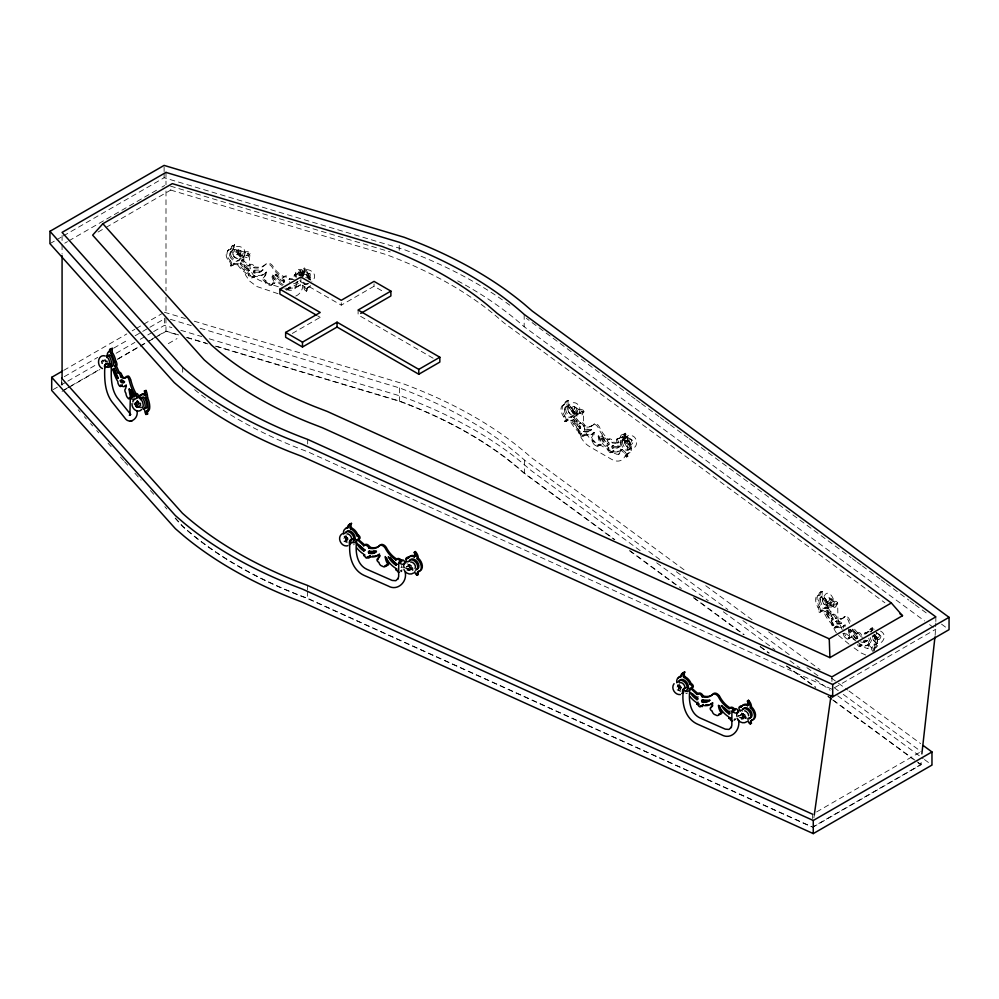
<?xml version="1.0" encoding="UTF-8"?>
<svg xmlns="http://www.w3.org/2000/svg" width="999" height="999" viewBox="0 0 999 999"><rect width="100%" height="100%" fill="white"/><g stroke="black" fill="none" stroke-linecap="round" stroke-linejoin="round"><path stroke-width="0.75" stroke-dasharray="5 3.75" d="M836.363 632.904C830.369 624.325 830.656 613.398 831.143 603.433C831.505 600.686 836.525 600.461 837.661 602.797L837.949 619.168L841.895 629.183M837.661 602.797C837.287 605.556 832.267 605.781 831.143 603.433M244.78 254.433C247.24 244.755 229.957 243.119 232.193 253.496C233.167 260.514 243.993 259.877 244.705 254.745M301.561 275.374C301.973 263.037 321.778 273.239 311.913 281.169M296.528 284.278L295.592 288.112L292.794 290.185L289.198 290.297L281.818 287.937M136.801 406.755L135.939 406.955L134.765 402.834L136.339 402.422L136.339 403.771C136.463 405.931 139.997 407.742 136.801 406.755L137.475 407.604L139.061 407.18L139.061 405.831L137.475 406.256L137.475 407.604M876.385 633.229C876.223 638.311 867.532 633.816 877.621 639.397M137.275 400.711L138.287 403.658A15.884 5.42 75.1 0 0 141.021 403.571M829.045 597.877C838.685 599.7 832.142 611.076 826.348 601.91M175.424 518.069L182.692 526.211A417.832 241.234 0 0 0 307.667 598.351L812.574 827.072L920.653 764.672L921.003 761.6M935.139 635.376L935.838 623.039M576.972 413.761C574.887 412.412 578.608 407.917 579.72 410.102C580.369 416.258 570.854 417.582 568.706 412.088C563.711 405.107 575.374 398.401 578.921 406.181C582.28 411.95 577.047 417.707 571.74 410.739M625.024 441.496C627.11 442.12 629.32 437.787 627.11 437.175C621.59 439.185 625.511 448.501 630.706 448.389C638.373 449.075 638.373 437.175 631.693 435.614C624.924 433.641 620.816 443.893 630.232 444.518M813.873 817.881L814.297 814.822M302.397 276.049C304.058 275.362 304.895 270.067 302.397 272.178M849.525 623.476A19.705 9.978 65.5 0 1 848.288 620.454L848.338 620.441A4.808 2.435 65.5 0 0 843.818 617.132L843.768 617.157A19.705 9.978 65.5 0 1 835.539 618.256A3.709 1.886 65.5 0 0 833.516 615.209A3.709 1.886 65.5 0 0 831.493 615.309L826.61 608.428A2.298 1.161 65.5 0 0 827.771 607.117A2.298 1.161 65.5 0 0 826.123 604.383A8.866 4.483 65.5 0 0 821.64 596.927L821.141 596.578A6.444 3.259 65.5 0 1 821.141 591.995L822.502 591.371A6.444 3.259 65.5 0 0 822.502 595.953L823.001 596.303A8.866 4.483 65.5 0 1 827.497 603.758A2.298 1.161 65.5 0 1 829.133 606.493A2.298 1.161 65.5 0 1 827.971 607.804L826.61 608.428M827.971 607.804L832.866 614.685A3.709 1.886 65.5 0 1 834.877 614.585A3.709 1.886 65.5 0 1 836.9 617.632A19.705 9.978 65.5 0 0 845.129 616.533A4.808 2.435 65.5 0 1 849.649 619.842A19.705 9.978 65.5 0 0 850.886 622.852M619.218 453.846L620.441 450.861L620.529 436.338C621.316 432.28 630.481 435.389 625.349 437.899L624.675 437.45A8.866 5.12 60 0 0 619.555 438.686A2.298 1.324 60 0 0 617.682 439.123A2.298 1.324 60 0 0 619.005 442.058L616.545 443.631L612.2 442.857A3.709 2.148 60 0 0 609.889 439.947A3.709 2.148 60 0 0 607.592 440.197A19.705 11.376 60 0 1 598.201 427.647L598.251 427.622A4.808 2.772 60 0 0 593.094 424.65L593.044 424.675A19.705 11.376 60 0 1 583.653 426.373A3.709 2.148 60 0 0 581.343 423.476A3.709 2.148 60 0 0 579.045 423.713L573.463 417.195A2.298 1.324 60 0 0 574.8 415.796A2.298 1.324 60 0 0 572.927 413.174A8.866 5.12 60 0 0 567.807 406.044L567.22 405.731A6.444 3.721 60 0 1 567.22 401.161L568.456 400.449A6.444 3.721 60 0 0 568.456 405.02L567.22 405.731M568.456 405.02L569.03 405.332A8.866 5.12 60 0 1 574.15 412.475A2.298 1.324 60 0 1 576.023 415.084A2.298 1.324 60 0 1 574.7 416.483L580.269 423.002A3.709 2.148 60 0 1 582.579 422.764A3.709 2.148 60 0 1 584.877 425.661A19.705 11.376 60 0 0 594.268 423.963A4.808 2.772 60 0 1 599.425 426.948A19.705 11.376 60 0 0 608.828 439.485A3.709 2.148 60 0 1 611.126 439.248A3.709 2.148 60 0 1 613.423 442.145L619.118 442.682M106.106 227.372L170.729 190.072L171.678 186.214M278.047 293.706L256.955 286.551L249.7 281.144L245.804 275.437L244.293 271.303L243.681 253.634C244.43 251.074 249.438 250.886 250.125 253.546C248.351 264.36 249.675 276.785 261.363 281.119L280.357 287.45M250.125 253.546C249.388 256.106 244.368 256.281 243.681 253.634M296.528 277.035C291.833 268.157 306.281 266.009 302.972 275.562M302.972 271.166C302.235 273.714 297.215 273.901 296.528 271.241M294.23 279.52L288.898 279.483A3.709 2.622 45 0 0 286.076 276.96A3.709 2.622 45 0 0 283.254 277.597A19.705 13.936 45 0 1 271.753 266.646A4.808 3.397 45 0 0 265.472 264.51L265.434 264.535A19.705 13.936 45 0 1 253.933 267.819A3.709 2.622 45 0 0 251.111 265.309A3.709 2.622 45 0 0 248.301 265.946L241.333 260.876L242.332 259.49A2.298 1.623 45 0 0 243.956 257.867A2.298 1.623 45 0 0 241.671 255.569A8.866 6.269 45 0 0 235.402 249.3L233.816 249.962L234.528 250.175A8.866 6.269 45 0 1 240.796 256.443A2.298 1.623 45 0 1 243.094 258.741A2.298 1.623 45 0 1 241.471 260.364M241.333 260.876L242.332 259.49M627.047 436.238C629.894 446.266 626.373 467.557 611.376 459.215L589.697 446.69C577.946 439.51 575.674 424.001 577.372 411.426C578.171 408.903 583.166 408.691 583.903 411.326C582.567 422.277 583.541 434.915 593.156 440.959L614.622 453.359L617.057 454.37L619.03 453.996M583.903 411.326C583.104 413.848 578.109 414.061 577.372 411.426M874.649 649.213L875.474 633.378M244.917 253.022L244.755 251.948M873.75 651.173L874.387 649.837M244.268 255.781C241.558 258.704 242.52 251.348 244.78 252.148M738.673 715.321L737.899 716.133M231.718 246.391L232.592 245.517M227.547 250.874L228.421 250M266.308 272.065L265.434 272.927A11.888 8.404 45 0 1 263.137 278.072A1.973 1.399 45 0 0 264.91 281.231A3.234 2.285 45 0 0 268.169 284.802L268.606 284.852A3.234 2.285 45 0 0 272.277 283.679A1.973 1.399 45 0 0 274.063 281.706A11.888 8.404 45 0 1 271.753 275.037L272.627 274.163A11.888 8.404 45 0 0 274.925 280.844A1.973 1.399 45 0 1 273.152 282.817A3.234 2.285 45 0 1 269.48 283.978L269.043 283.928A3.234 2.285 45 0 1 265.784 280.357A1.973 1.399 45 0 1 263.998 277.198A11.888 8.404 45 0 0 266.308 272.065A19.705 13.936 45 0 1 254.807 275.349L254.807 276.698L253.396 276.224L252.522 277.098A1.623 1.149 45 0 1 251.111 277.959A1.623 1.149 45 0 1 249.7 276.161L248.301 275.687L249.163 273.464A19.705 13.936 45 0 1 239.385 265.197L238.474 263.773L233.978 263.249L233.117 264.123A2.922 2.06 45 0 1 230.607 265.921A4.046 2.86 45 0 0 229.383 261.576A8.866 6.269 45 0 1 230.607 249.5A6.856 4.845 45 0 1 233.816 245.379L234.69 244.518A6.444 4.558 45 0 0 234.69 249.088M230.607 249.5L231.481 248.626A6.856 4.845 45 0 1 234.69 244.518M230.294 252.41L231.256 251.448M229.383 261.576L230.257 260.714A8.866 6.269 45 0 1 231.481 248.626M230.607 265.921L231.481 265.047A2.922 2.06 45 0 0 233.978 263.249M240.796 256.443L241.671 255.569M232.705 265.559L233.566 264.698M239.123 260.165L240.085 259.191M233.117 264.123L237.038 264.797L238.474 263.773M242.757 260.027L243.619 259.153M249.463 270.092L248.301 271.129L246.628 270.18A15.884 11.239 45 0 1 240.959 264.772L240.085 263.424L240.959 262.55L249.163 268.281A1.461 1.036 45 0 1 249.163 270.254L247.502 269.305A15.884 11.239 45 0 1 241.833 263.911L240.959 262.55M248.301 265.946L249.488 264.735M248.301 271.129A1.461 1.036 45 0 0 248.301 269.156L249.163 268.281M253.933 267.819L254.807 266.958A19.705 13.936 45 0 0 266.308 263.674A4.808 3.397 45 0 1 272.627 265.771A19.705 13.936 45 0 0 284.128 276.723A3.709 2.622 45 0 1 286.95 276.099A3.709 2.622 45 0 1 289.772 278.609L292.507 278.871M248.301 275.687L249.163 273.464M253.634 271.204L254.508 270.329M253.933 271.029L254.807 270.167L263.012 269.905L260.851 271.141L253.933 271.029A1.461 1.036 45 0 0 253.933 273.002L255.594 273.164A15.884 11.239 45 0 0 261.263 271.541L263.012 269.905M249.7 276.161L250.574 275.287A1.623 1.149 45 0 0 251.985 277.085A1.623 1.149 45 0 0 253.396 276.224M253.933 273.002L254.807 272.14A1.461 1.036 45 0 1 254.807 270.167M252.335 277.697L253.209 276.835M252.522 277.098L253.933 277.572L254.807 275.349M253.933 277.572L254.807 276.698M263.137 278.072L264.348 276.885M264.91 281.231L265.784 280.357M275.05 275.075L275.924 274.201L284.128 279.932A1.461 1.036 45 0 1 284.128 281.918L283.254 282.779L281.593 281.83A15.884 11.239 45 0 1 275.924 276.436L275.05 275.075L283.254 280.806A1.461 1.036 45 0 1 283.254 282.779M268.606 284.852L269.48 283.978M272.277 283.679L273.152 282.817M271.703 284.99L272.565 284.128M274.163 283.641L275.037 282.767M283.579 277.26L284.453 276.386M283.254 277.597L284.128 276.723M283.254 280.806L284.128 279.932M283.554 282.617L284.428 281.743M288.898 279.483L289.772 278.609M294.53 275L295.404 274.138M296.403 274.975L297.265 274.113A8.866 6.269 45 0 1 303.534 272.015L304.245 272.277A6.444 4.558 45 0 0 304.245 267.695L303.371 268.569A6.444 4.558 45 0 1 303.371 273.152L302.672 272.889A8.866 6.269 45 0 0 296.403 274.975A2.298 1.623 45 0 0 294.255 275.324A2.298 1.623 45 0 0 294.792 277.734M297.465 273.738L298.339 272.864M300.786 274.625L299.825 275.587A5.894 4.158 45 0 1 304.907 274.912A5.894 4.158 45 0 1 309.166 279.857M287.487 288.748L288.361 287.887L289.772 288.349L289.772 287A19.705 13.936 45 0 0 299.538 285.252L300.462 284.44L304.945 286.9A2.922 2.06 45 0 0 307.455 290.384L306.581 291.246A2.922 2.06 45 0 1 304.083 287.774L299.588 285.302L298.676 286.114A19.705 13.936 45 0 1 288.898 287.874L288.898 289.223L287.487 288.748A1.623 1.149 45 0 1 284.852 288.536M287.3 289.348L288.174 288.486M303.371 273.152L304.245 272.277M288.898 287.874L289.772 287M288.898 289.223L289.772 288.349M296.228 283.204L297.977 281.556L296.678 281.918M310.577 280.22A8.866 6.269 45 0 0 306.581 274.825L307.455 273.951A6.856 4.845 45 0 0 304.245 267.695M299.588 285.302L300.462 284.44M304.083 287.774L304.945 286.9M306.98 288.224L307.854 287.35M306.581 291.246A4.046 2.86 45 0 1 307.804 287.724L308.679 286.85A8.866 6.269 45 0 0 311.226 284.815M309.278 286.925L310.152 286.051M841.408 622.764L840.783 623.376A15.884 8.042 65.5 0 1 836.725 623.913L835.539 623.438A1.461 0.737 65.5 0 1 835.539 621.465L840.484 622.889L842.769 622.14L842.145 622.752A15.884 8.042 65.5 0 1 838.086 623.289L835.539 623.438M863.111 641.583A15.884 8.042 65.5 0 0 867.169 641.046L867.794 640.434L865.796 641.658A15.884 8.042 65.5 0 1 861.75 642.207L860.551 641.733M869.567 643.781L867.544 645.042A19.705 9.978 65.5 0 1 860.551 644.942L860.551 646.291L861.925 645.666L861.925 644.318A19.705 9.978 65.5 0 0 868.918 644.417L869.567 643.781L872.789 647.102A2.922 1.474 65.5 0 0 874.075 650.599M590.347 430.457L583.653 429.582A1.461 0.837 60 0 0 583.653 431.556L585.014 431.943A15.884 9.166 60 0 0 589.635 431.106L591.583 429.745L584.877 428.871L583.516 429.632M589.635 431.106L591.583 429.745M618.181 447.589L620.129 446.228L613.423 445.354L612.2 446.066A1.461 0.837 60 0 0 612.2 448.039L613.561 448.426A15.884 9.166 60 0 0 618.181 447.589L620.129 446.228M622.152 449.45L621.403 450.137A19.705 11.376 60 0 1 613.423 450.537L613.423 451.885L612.2 452.597L611.051 451.935A1.623 0.937 60 0 1 609.977 449.9L608.828 449.225L608.828 447.877A19.705 11.376 60 0 1 599.425 435.339L598.201 436.039A19.705 11.376 60 0 0 607.592 448.588L607.592 449.937L608.741 450.599A1.623 0.937 60 0 0 609.889 452.597A1.623 0.937 60 0 0 611.051 451.935A1.623 0.937 60 0 0 612.275 451.223A19.705 11.376 60 0 0 620.179 450.849L622.152 449.45L625.824 452.535A2.922 1.686 60 0 0 627.872 456.356L626.635 457.067A2.922 1.686 60 0 1 624.6 453.246L620.928 450.162M406.168 567.257A15.884 10.302 52.9 0 0 407.704 566.47L408.504 565.759L407.317 566.033M408.379 565.247L409.565 564.959L408.753 565.684A15.884 10.302 52.9 0 1 405.469 566.87M408.042 570.541A19.705 12.787 52.9 0 0 409.94 569.567L411.838 568.031L412.362 568.593M409.94 569.567L411.838 568.031M737.612 716.408A15.884 10.29 53 0 0 740.896 715.209L742.756 713.711L741.57 713.985M740.896 715.209L742.756 713.711M741.221 719.28A19.705 12.762 53 0 0 743.131 718.306L743.968 717.569L746.253 719.48M745.554 717.344L745.029 716.77L744.193 717.519A19.705 12.762 53 0 1 740.122 718.993M293.519 283.778A15.884 11.239 45 0 0 297.103 282.33L297.977 281.556M618.481 454.445L619.767 453.396M347.14 541.183A4.046 2.622 52.9 0 0 346.378 540.072L347.44 539.273A8.866 5.757 52.9 0 1 345.105 535.364M400.974 570.629L402.035 569.83L400.974 571.977L400.974 570.629A19.705 12.787 52.9 0 0 403.496 571.078M407.704 566.47L409.565 564.959M680.606 690.259A4.046 2.622 53 0 0 679.657 688.748L680.719 687.949A8.866 5.744 53 0 1 678.383 684.04M734.178 720.704L735.239 718.556L734.178 719.355A19.705 12.762 53 0 0 736.688 719.804M743.131 718.306L745.029 716.77M49.95 243.656L55.32 240.559M56.668 239.785L62.038 236.676M63.387 235.901L164.111 177.747L404.27 249.65L417.207 254.658A427.734 246.953 0 0 1 504.645 301.461M64.773 243.194L67.47 241.633M68.819 240.859L156.543 190.21M161.938 187.088L164.635 185.527M98.027 232.043L104.758 228.159M63.774 370.342L126.823 333.941M132.193 330.844L134.877 329.295M136.214 328.521L161.701 313.798M64.298 376.66L97.727 357.367M113.774 348.102L127.148 340.384M135.165 335.751L148.539 328.022M149.875 327.26L164.585 318.768M53.034 389.66L59.753 385.789M61.089 385.015L66.458 381.918M67.795 381.131L95.966 364.872M101.336 361.775L105.357 359.453M116.096 353.259L134.877 342.407M140.235 339.31L152.31 332.342M153.659 331.568L164.385 325.374L171.853 327.61M64.298 389.785L69.655 386.688M70.991 385.914L99.063 369.705M117.782 358.903L149.875 340.372M151.211 339.598L156.568 336.513M157.904 335.739L165.921 331.106L179.308 335.115M62.075 391.358L67.47 388.249M68.819 387.462L99.863 369.543M117.407 359.415L138.998 346.953M140.347 346.166L147.09 342.27M148.451 341.496L153.846 338.374M155.195 337.6L165.996 331.368L177.947 334.952M168.332 343.619L177.023 338.599M286.451 290.234L300.924 281.88L341.258 305.17L374.038 286.251L384.403 292.232M292.295 333.441L320.217 317.32L320.217 314.897M566.108 401.423L567.345 400.711M563.224 405.032L564.447 404.32M564.597 421.253A2.922 1.686 60 0 0 566.645 419.792L570.317 420.941L571.066 422.49A19.705 11.376 60 0 0 579.045 432.105L579.045 433.454L580.269 432.754L580.269 431.393A19.705 11.376 60 0 1 572.29 421.778L571.54 420.229L567.882 419.081A2.922 1.686 60 0 1 565.834 420.542L564.597 421.253A4.046 2.335 60 0 0 563.598 416.733A8.866 5.12 60 0 1 564.597 404.832L565.834 404.12A6.856 3.959 60 0 1 568.456 400.449M565.521 407.117L566.895 406.331M563.598 416.733L564.835 416.034A8.866 5.12 60 0 1 565.834 404.12M572.927 413.174L574.15 412.475M566.645 419.792L567.882 419.081M571.416 417.32L572.777 416.533M566.133 421.341L567.37 420.629M573.463 417.195L574.7 416.483M573.364 417.694L575.461 416.508M570.317 420.941L571.54 420.229M572.34 420.055L573.576 419.343L580.269 426.211A1.461 0.837 60 0 1 580.269 428.184L579.045 428.896L577.684 427.709A15.884 9.166 60 0 1 573.064 421.541L572.34 420.055L579.045 426.923A1.461 0.837 60 0 1 579.045 428.896M579.632 423.214L580.856 422.502M579.045 423.713L580.269 423.002M579.045 426.923L580.269 426.211M579.17 428.858L580.407 428.146M583.653 426.373L584.877 425.661M579.045 432.105L580.269 431.393M593.431 424.45L594.617 423.763M591.633 425.974L592.857 425.262M583.653 431.556L586.238 431.231A15.884 9.166 60 0 0 590.871 430.394M579.045 433.454L580.194 434.128L581.43 433.416A1.623 0.937 60 0 0 582.579 435.402A1.623 0.937 60 0 0 583.728 434.74L584.877 435.402L584.877 434.053A19.705 11.376 60 0 0 594.268 432.355A11.888 6.856 60 0 1 592.395 437.175A1.973 1.136 60 0 0 592.307 439.023A1.973 1.136 60 0 0 593.843 440.584A3.234 1.861 60 0 0 596.503 444.605L596.865 444.717A3.234 1.861 60 0 0 599.862 444.056A1.973 1.136 60 0 0 601.398 444.268A1.973 1.136 60 0 0 601.311 442.332A11.888 6.856 60 0 1 599.425 435.339M580.194 434.128A1.623 0.937 60 0 0 581.343 436.113A1.623 0.937 60 0 0 582.504 435.452L584.877 434.053M582.167 436.201L583.391 435.489M582.504 435.452L583.653 436.113L584.877 435.402M583.653 436.113L583.653 434.765A19.705 11.376 60 0 0 593.044 433.067L594.268 432.355M591.633 434.365L592.857 433.653M593.044 433.067A11.888 6.856 60 0 1 591.158 437.887A1.973 1.136 60 0 0 591.071 439.735A1.973 1.136 60 0 0 592.619 441.296L593.843 440.584M600.886 436.538L602.122 435.826L608.828 442.694A1.461 0.837 60 0 1 608.828 444.667L600.886 436.538L601.61 438.012A15.884 9.166 60 0 0 606.231 444.193L607.592 445.379L608.953 444.63M592.619 441.296A3.234 1.861 60 0 0 595.267 445.317L596.865 444.717M595.629 445.429A3.234 1.861 60 0 0 598.626 444.767L599.862 444.056M608.179 439.697L609.402 438.986M607.592 440.197L608.828 439.485M597.914 446.153L599.15 445.454M599.987 445.142L601.211 444.43M607.592 445.379A1.461 0.837 60 0 0 607.592 443.406L608.828 442.694M625.249 433.229A6.444 3.721 60 0 1 625.249 437.812L624.013 438.524A6.444 3.721 60 0 0 624.013 433.941L625.249 433.229A6.856 3.959 60 0 1 627.872 439.935A8.866 5.12 60 0 1 628.87 452.997A4.046 2.335 60 0 0 627.872 456.356M616.795 439.16L618.031 438.449M619.193 438.299L620.429 437.587M612.2 442.857L613.423 442.145M617.882 443.394L617.769 442.769A2.298 1.324 60 0 1 616.445 439.835A2.298 1.324 60 0 1 618.319 439.385L619.555 438.686M622.302 439.897L623.663 439.11M607.592 448.588L608.828 447.877M612.062 446.103L613.299 445.404M617.769 442.769L619.005 442.058M607.592 449.937L608.828 449.225M612.2 448.039L614.785 447.714A15.884 9.166 60 0 0 619.417 446.878M608.741 450.599L609.977 449.9M626.635 457.067A4.046 2.335 60 0 1 627.634 453.708A8.866 5.12 60 0 0 626.635 440.646L627.872 439.935M611.051 451.935L613.423 450.537M610.714 452.684L611.937 451.973M620.179 450.849L621.403 450.137M628.196 450.099L629.557 449.313M624.6 453.246L625.824 452.535M627.16 453.921L628.87 452.997M628.846 453.121L630.069 452.41M834.615 687.649L935.838 629.22M816.633 811.912L919.792 752.347M812.612 827.347L921.128 764.697L921.128 761.775M295.779 296.066C301.436 293.731 303.634 287.125 302.972 281.418M135.002 403.209L137.475 401.074L139.323 402.472M820.154 592.195L821.528 591.57M817.619 595.629L818.993 595.004M818.843 611.925A2.922 1.474 65.5 0 0 820.629 610.601L823.85 611.975L824.5 613.573A19.705 9.978 65.5 0 0 831.493 623.701L832.504 625.786A1.623 0.824 65.5 0 0 833.516 627.859A1.623 0.824 65.5 0 0 834.527 627.26L835.539 627.996L836.9 627.384L835.888 626.648A1.623 0.824 65.5 0 1 834.877 627.235A1.623 0.824 65.5 0 1 833.865 625.162L832.866 623.076A19.705 9.978 65.5 0 1 825.861 612.949L825.211 611.351L822.002 609.977A2.922 1.474 65.5 0 1 820.204 611.301L818.843 611.925A4.046 2.048 65.5 0 0 817.956 607.355A8.866 4.483 65.5 0 1 818.843 595.504L820.204 594.88A6.856 3.472 65.5 0 1 822.502 591.371M821.141 596.578L822.502 595.953M819.929 597.864L821.453 597.177M817.956 607.355L819.33 606.73A8.866 4.483 65.5 0 1 820.204 594.88M826.123 604.383L827.497 603.758M825.099 608.441L826.61 607.742M820.629 610.601L822.002 609.977M826.51 608.915L828.646 607.892M820.004 612.212L821.365 611.588M823.85 611.975L825.211 611.351M825.624 611.226L826.985 610.601L832.866 617.894A1.461 0.737 65.5 0 1 832.866 619.867L831.493 620.491L830.306 619.218A15.884 8.042 65.5 0 1 826.248 612.749L825.624 611.226L832.866 619.867M832.005 614.847L833.378 614.223M831.493 615.309L832.866 614.685M832.866 617.894L831.493 618.518A1.461 0.737 65.5 0 1 831.493 620.491M835.539 618.256L836.9 617.632M844.118 616.957L845.429 616.358M835.414 621.503L836.9 620.841L842.769 622.14M841.046 619.093L842.407 618.468M831.493 623.701L832.866 623.076M831.493 625.049L832.866 624.425M832.504 625.786L833.865 625.162M839.585 623.95L840.946 623.339M835.539 627.996L835.539 626.648L836.9 626.023A19.705 9.978 65.5 0 0 845.129 624.924A11.888 6.019 65.5 0 1 844.917 626.885M834.527 627.26L835.888 626.648M834.227 627.984L835.589 627.372M835.539 626.648A19.705 9.978 65.5 0 0 843.768 625.549L845.129 624.924M841.046 627.484L842.407 626.86M842.881 633.416A1.973 0.999 65.5 0 0 843.393 633.741L844.754 633.129A3.234 1.636 65.5 0 0 847.09 637.312L847.402 637.449A3.234 1.636 65.5 0 0 850.024 636.975A1.973 0.999 65.5 0 0 851.373 637.3A1.973 0.999 65.5 0 0 851.298 635.339A11.888 6.019 65.5 0 1 849.712 629.345M843.393 633.741A3.234 1.636 65.5 0 0 845.716 637.936L847.402 637.449M857.03 633.141L858.391 632.517M852.696 629.083A19.705 9.978 65.5 0 0 856.518 633.603L857.879 632.979A3.709 1.886 65.5 0 1 861.687 635.314M846.028 638.074A3.234 1.636 65.5 0 0 848.663 637.599L850.024 636.975M849.849 638.061L851.21 637.437M871.265 631.718A6.444 3.259 65.5 0 0 870.916 628.383L872.277 627.772A6.856 3.472 65.5 0 1 873.251 629.395M848.039 638.948L849.4 638.324M857.879 636.188L856.518 636.813A1.461 0.737 65.5 0 1 856.518 638.786L858.004 638.124A1.461 0.737 65.5 0 0 857.879 636.188L852.01 628.895L852.634 630.419A15.884 8.042 65.5 0 0 856.692 636.887M864.859 633.016L866.22 632.392M867.744 631.917L869.105 631.293M864.26 634.278A2.298 1.161 65.5 0 1 865.921 633.478L867.282 632.854A8.866 4.483 65.5 0 1 871.777 631.955M856.518 633.603A3.709 1.886 65.5 0 1 858.541 633.503A3.709 1.886 65.5 0 1 860.551 636.55L861.925 635.926M864.61 642.245L865.971 641.62M857.567 644.455A1.623 0.824 65.5 0 0 858.665 646.228A1.623 0.824 65.5 0 0 859.54 645.554L861.925 644.318M859.252 646.278L860.614 645.654M866.058 645.766L867.432 645.154M868.755 638.199A5.894 2.985 65.5 0 0 874.862 644.817L876.373 644.13M868.206 644.405L871.415 647.727L872.789 647.102M873.863 648.451L875.449 647.764A8.866 4.483 65.5 0 0 874.575 634.627A6.856 3.472 65.5 0 0 874.575 634.103M295.816 282.792L297.103 282.417M137.475 403.047L139.86 403.234A15.884 5.42 75.1 0 0 140.871 403.633M134.765 404.183L136.339 403.771M135.439 405.045L137.025 404.62M136.601 407.442L138.187 407.018A2.435 1.811 -38.5 0 0 140.01 403.608L137.725 400.736M625.349 437.899L622.09 437.937L620.529 436.338M740.509 714.772L741.695 714.497M618.893 446.928L612.2 446.066M867.794 640.434L864.659 640.222M866.433 641.058L863.286 640.846M254.807 272.14L256.468 272.29A15.884 11.239 45 0 0 262.138 270.679M402.497 567.694L400.974 567.42L402.035 566.62A1.461 0.949 52.9 0 1 401.536 565.609M865.721 654.994L860.951 652.896L850.261 645.079M170.479 186.101L390.247 251.898M170.729 190.072L386.476 254.67L397.277 258.841A392.844 226.81 0 0 1 495.417 315.509L503.958 322.864L884.902 602.784M164.385 312.25L185.315 318.519M194.281 321.203L403.534 383.866C449.637 401.123 494.068 424.513 531.043 457.355L686.887 571.865M170.379 319.33L191.209 325.562M200.125 328.234L399.4 387.899A418.181 241.433 0 0 1 524.475 460.102L661.301 560.639M180.831 330.294L201.748 336.563M209.228 338.798L403.534 396.978L416.383 401.948A426.311 246.129 0 0 1 522.889 463.436L531.043 470.467L640.384 550.811M186.738 337.35L206.069 343.132M216.483 346.253L399.4 401.024A418.181 241.433 0 0 1 524.475 473.226L614.847 539.635M186.925 337.637L207.854 343.906M215.322 346.141L399.213 401.198A417.832 241.234 0 0 1 524.175 473.351L614.522 539.722M874.25 629.245C872.489 628.134 867.407 629.507 869.592 631.967M238.299 249.887A2.435 0.999 -71.6 0 1 237.75 253.758A2.435 0.999 -71.6 0 1 236.263 252.809A2.435 0.999 -71.6 0 1 238.299 249.887L244.668 252.01M309.94 273.763A2.435 0.999 -71.6 0 0 307.904 276.698A2.435 0.999 -71.6 0 0 309.39 277.635A2.435 0.999 -71.6 0 0 309.94 273.763L303.696 271.778M240.647 250.849A2.248 0.924 -71.6 0 1 240.147 254.433A2.248 0.924 -71.6 0 1 238.761 253.559A2.248 0.924 -71.6 0 1 240.647 250.849L248.576 253.496A2.248 0.924 -71.6 0 1 248.064 257.068A2.248 0.924 -71.6 0 1 246.691 256.194A2.248 0.924 -71.6 0 1 248.576 253.496M300.1 270.667A2.248 0.924 -71.6 0 1 299.6 274.25A2.248 0.924 -71.6 0 1 298.214 273.376A2.248 0.924 -71.6 0 1 300.1 270.667L308.029 273.314A2.248 0.924 -71.6 0 1 307.517 276.885A2.248 0.924 -71.6 0 1 306.144 276.011A2.248 0.924 -71.6 0 1 308.029 273.314M236.576 254.42L246.99 257.68M298.514 274.85L305.12 277.06M305.657 277.447L308.216 278.296M249.163 274.812L250.574 275.287M833.603 601.211L830.556 602.946L830.931 605.269M860.551 636.55L862.512 637.325M345.941 536.8A2.435 1.211 -66.2 0 1 345.279 540.634A2.435 1.211 -66.2 0 1 343.469 539.56A2.435 1.211 -66.2 0 1 345.941 536.8L349.463 538.361M406.955 563.736L411.65 565.809A2.435 1.211 -66.2 0 1 410.989 569.642A2.435 1.211 -66.2 0 1 409.178 568.568A2.435 1.211 -66.2 0 1 411.65 565.809M679.195 685.476A2.435 1.211 -66.1 0 1 678.533 689.31A2.435 1.211 -66.1 0 1 676.723 688.236A2.435 1.211 -66.1 0 1 679.195 685.476L683.89 687.562M741.308 712.999L744.829 714.56A2.435 1.211 -66.1 0 1 744.168 718.381A2.435 1.211 -66.1 0 1 742.344 717.307A2.435 1.211 -66.1 0 1 744.829 714.56M403.808 567.282L407.442 568.893M343.843 541.196L347.352 542.744M406.056 568.656L409.565 570.204M677.097 689.872L680.606 691.42M739.223 717.394L742.732 718.943M400.736 570.604L402.035 571.178M733.94 719.342L735.239 719.904M831.917 689.21L307.667 451.735A417.832 241.234 0 0 1 199.638 393.656M175.162 518.231L182.38 526.311A418.181 241.433 0 0 0 307.455 598.526L811.188 826.71M284.128 281.918L282.467 280.956A15.884 11.239 45 0 1 276.798 275.562L275.924 274.201M248.301 269.156L240.085 263.424M574.175 406.531A2.435 1.411 -60 0 1 573.401 410.289A2.435 1.411 -60 0 1 571.291 409.078A2.435 1.411 -60 0 1 574.175 406.531L579.595 409.752M627.459 437.287L632.667 440.297A2.435 1.411 -60 0 1 631.905 444.068A2.435 1.411 -60 0 1 629.795 442.857A2.435 1.411 -60 0 1 632.667 440.297M576.023 407.817A2.248 1.299 -60 0 1 575.312 411.288A2.248 1.299 -60 0 1 573.364 410.164A2.248 1.299 -60 0 1 576.023 407.817L582.492 411.551A2.248 1.299 -60 0 1 581.78 415.035A2.248 1.299 -60 0 1 579.832 413.911A2.248 1.299 -60 0 1 582.492 411.551M624.562 435.839A2.248 1.299 -60 0 1 623.851 439.323A2.248 1.299 -60 0 1 621.902 438.199A2.248 1.299 -60 0 1 624.562 435.839L631.031 439.572A2.248 1.299 -60 0 1 630.319 443.057A2.248 1.299 -60 0 1 628.371 441.933A2.248 1.299 -60 0 1 631.031 439.572M573.776 411.7L580.244 415.447M622.315 439.735L628.783 443.469M580.269 432.754L581.43 433.416M613.423 451.885L612.275 451.223L612.2 452.597M433.141 358.216L358.104 314.897L358.104 310.027M317.52 315.771L320.217 317.32M624.013 438.524L623.438 438.161A8.866 5.12 60 0 0 618.319 439.385M880.581 631.118C889.759 635.764 879.432 649.587 873.576 640.284M875.748 632.017L880.319 635.352M830.619 599.275L836.3 603.421M876.573 632.866L878.845 634.527M828.134 603.009L833.803 607.155M872.951 635.776L876.348 638.261M845.753 633.516L855.793 640.846M857.042 641.77L865.671 647.976L867.944 648.501L867.219 648.488L868.606 646.902L868.356 647.539L868.955 638.349M861.925 645.666L860.913 644.929A1.623 0.824 65.5 0 1 860.164 645.666A1.623 0.824 65.5 0 1 859.028 644.218M859.54 645.554L860.551 646.291M849.075 644.205L837.587 634.64M606.281 377.809L526.386 318.356M607.542 378.733L611.301 381.493M612.562 382.417L625.112 391.645M626.373 392.57L630.132 395.329M631.393 396.253L635.164 399.026M636.413 399.95L640.184 402.709M641.433 403.633L653.995 412.862M655.244 413.786L659.015 416.558M660.264 417.482L664.035 420.242M665.297 421.166L669.055 423.938M670.317 424.862L682.866 434.078M684.128 435.002L687.886 437.774M689.148 438.698L692.919 441.458M694.168 442.382L851.111 557.704M852.372 558.628L856.143 561.401M857.392 562.325L861.163 565.097M862.412 566.008L879.994 578.933M881.255 579.857L885.014 582.617M886.275 583.541L908.878 600.149M910.126 601.073L913.898 603.846M915.146 604.757L928.958 614.909M941.52 624.138L946.54 627.822M457.704 280.856A417.832 241.234 0 0 1 524.175 326.735L924.537 620.916M929.557 624.6L933.328 627.372M705.744 585.714L753.496 620.816M768.581 631.892L820.104 669.755M831.418 678.071L847.751 690.072M849.013 690.996L920.653 743.631M676.36 571.715L727.821 609.527M742.894 620.604L790.584 655.644M806.905 667.644L818.206 675.936M834.527 687.936L838.286 690.696M843.306 694.392L921.128 751.573M656.73 562.824L708.254 600.686M723.338 611.763L774.862 649.625M789.947 660.714L799.999 668.094M815.084 679.183L830.157 690.259M837.699 695.804L923.163 758.603M924.425 759.527L931.967 765.072M629.919 550.699L681.38 588.523M693.93 597.739L744.143 634.64M760.464 646.628L769.242 653.084M786.825 665.996L815.696 687.212M828.246 696.44L832.017 699.2M833.266 700.124L916.108 761.001M917.369 761.925L921.128 764.697M629.57 550.786L677.247 585.826M693.556 597.802L743.743 634.69M760.052 646.665L768.843 653.121M786.4 666.033L815.259 687.237M827.809 696.453L831.568 699.213M832.829 700.137L913.123 759.14M918.143 762.836L920.653 764.672M413.062 570.729L410.789 568.818M580.269 428.184L578.921 427.01A15.884 9.166 60 0 1 574.288 420.829L573.576 419.343M242.195 260.015L249.163 265.072A3.709 2.622 45 0 1 251.985 264.435A3.709 2.622 45 0 1 254.807 266.958M857.879 638.161L850.649 629.52L851.273 631.043A15.884 8.042 65.5 0 0 855.331 637.512L856.518 638.786M78.147 409.777L80.207 412.088M84.341 416.708L86.401 419.018M90.534 423.626L92.595 425.936M96.716 430.557L98.789 432.854M108.079 443.244L111.176 446.703M120.454 457.092L123.551 460.551M124.588 461.7L127.685 465.159M134.915 473.239L141.096 480.157M150.387 490.546L154.52 495.154M164.835 506.693L166.908 509.003M874.737 634.889L875.436 635.726M824.974 598.501L825.674 599.338M105.444 360.214L106.955 362.125M138.386 406.331L139.061 407.18M133.903 403.746L136.176 406.605M823.813 603.908C844.842 617.944 827.934 576.66 822.664 601.098M237.6 264.648L238.524 266.071A19.705 13.936 45 0 0 248.301 274.338M602.122 435.826L602.834 437.3A15.884 9.166 60 0 0 607.467 443.481M826.985 610.601L827.609 612.125A15.884 8.042 65.5 0 0 831.668 618.593M872.427 637.487L872.214 635.876M301.723 275.974L301.573 275.15M877.172 639.273L877.322 640.172M827.409 602.897L827.547 603.796M935.838 616.87L935.838 621.503M836.9 626.023L836.9 627.384M831.917 676.872L831.917 681.493M812.612 814.235L812.612 818.606M524.475 460.102L524.475 473.226M524.175 314.385L524.175 326.735M399.4 387.899L399.4 401.024M399.213 245.329L399.213 251.498M374.038 283.816L374.038 286.251M341.258 302.747L341.258 305.17M307.667 439.398L307.667 444.018M307.455 585.402L307.455 589.772M307.455 591.233L307.455 598.526M300.924 277.023L300.924 281.88M182.692 367.245L182.692 374.962M165.996 172.402L165.996 184.753M165.996 190.996L165.996 290.809M165.996 297.053L165.996 314.21M165.921 317.994L165.996 331.368M164.385 318.082L164.385 325.374M164.111 166.945L164.111 171.578M164.111 173.114L164.111 177.747M136.938 400.499L136.938 407.804M62.075 235.489L62.075 241.658M62.075 244.755L62.075 254.108M62.075 382.005L62.075 385.127M61.626 379.657L61.626 385.489M198.539 392.794A417.832 241.234 0 0 1 194.168 389.335M505.831 302.322A427.734 246.953 0 0 1 511.713 306.618M347.29 540.659A2.248 1.111 -66.2 0 1 345.254 540.921A2.248 1.111 -66.2 0 1 346.84 537.599A2.248 1.111 -66.2 0 1 347.789 539.61A4.046 2.622 52.9 0 0 347.44 539.273M354.233 544.293A2.248 1.111 -66.2 0 1 353.521 544.83M346.378 540.072A8.866 5.757 52.9 0 1 344.056 536.163M411.001 568.768A19.705 12.787 52.9 0 1 406.93 570.254M413.099 569.068A3.959 2.572 52.9 0 1 409.253 563.411M413.062 569.805A5.894 3.821 52.9 0 1 408.391 562.937M413.024 568.219A5.894 3.821 52.9 0 1 410.189 564.722M346.928 539.535A3.959 2.572 52.9 0 1 345.354 536.038M346.94 539.972A5.894 3.821 52.9 0 1 344.767 536.088M348.114 539.085A5.894 3.821 52.9 0 1 345.929 535.202M680.544 689.335A2.248 1.111 -66.1 0 1 678.508 689.597A2.248 1.111 -66.1 0 1 680.094 686.276A2.248 1.111 -66.1 0 1 681.043 688.286M687.474 692.981A2.248 1.111 -66.1 0 1 685.801 692.944M679.657 688.748A8.866 5.744 53 0 1 677.322 684.839M741.945 714.422A15.884 10.29 53 0 1 738.673 715.609M747.04 717.831A3.959 2.56 53 0 1 743.244 715.634A3.959 2.56 53 0 1 742.744 711.5M746.241 718.543A5.894 3.809 53 0 1 741.733 712.986M746.203 716.97A5.894 3.809 53 0 1 743.368 713.473M680.943 688.873A3.959 2.56 53 0 1 678.621 684.715M680.207 688.648A5.894 3.809 53 0 1 678.034 684.765M681.38 687.762A5.894 3.809 53 0 1 679.208 683.878M102.447 363.224A2.248 1.673 -38.5 0 1 104.495 360.851A2.248 1.673 -38.5 0 1 106.531 362.137M138.774 402.11A2.248 1.673 -38.5 0 1 137.188 405.269A2.248 1.673 -38.5 0 1 135.09 403.371A2.248 1.673 -38.5 0 1 138.449 401.81M141.196 407.717A19.705 6.718 75.1 0 1 137.475 406.256M141.633 407.33A19.705 6.718 75.1 0 1 139.061 405.831M141.109 406.006A3.959 1.349 75.1 0 1 140.11 403.234M140.971 404.32A5.894 2.01 75.1 0 1 140.572 402.834M138.099 407.093A2.435 1.811 -38.5 0 1 136.176 404.62A2.435 1.811 -38.5 0 1 140.01 403.608M102.422 363.723A2.435 1.811 -38.5 0 1 101.611 361.226A2.435 1.811 -38.5 0 1 104.633 359.702A2.435 1.811 -38.5 0 1 105.444 362.2M106.818 362.125A3.959 1.349 75.1 0 1 106.556 361.126M107.417 362.212A5.894 2.01 75.1 0 1 107.018 360.726M307.455 290.384A4.046 2.86 45 0 1 308.679 286.85M283.204 284.64A19.705 13.936 45 0 1 272.627 274.163M282.33 285.514A19.705 13.936 45 0 1 271.753 275.037M288.361 287.887A1.623 1.149 45 0 1 285.951 288.024M310.352 285.689A8.866 6.269 45 0 1 307.804 287.724M303.371 268.569A6.856 4.845 45 0 1 306.581 274.825M230.257 260.714A4.046 2.86 45 0 1 231.481 265.047M307.455 273.951A8.866 6.269 45 0 1 311.888 281.343M296.104 277.272A2.298 1.623 45 0 1 295.03 274.65A2.298 1.623 45 0 1 297.265 274.113M233.816 249.962A6.444 4.558 45 0 1 233.816 245.379M265.434 272.927A19.705 13.936 45 0 1 253.933 276.211M289.273 282.255A1.461 1.036 45 0 1 289.772 281.818M302.535 275.911A3.959 2.797 45 0 1 306.743 275.025A3.959 2.797 45 0 1 309.166 279.795M307.754 283.516A5.894 4.158 45 0 1 300.786 279.433M300.287 275.612A5.894 4.158 45 0 1 305.869 273.951A5.894 4.158 45 0 1 310.302 280.195M308.666 283.341A5.894 4.158 45 0 1 299.825 280.394M613.423 447.327A1.461 0.837 60 0 1 613.423 445.354M598.201 436.039A11.888 6.856 60 0 0 600.087 443.032A1.973 1.136 60 0 1 600.174 444.98A1.973 1.136 60 0 1 598.626 444.767M624.013 433.941A6.856 3.959 60 0 1 626.635 440.646M564.597 404.832A6.856 3.959 60 0 1 567.22 401.161M564.835 416.034A4.046 2.335 60 0 1 565.834 420.542M584.877 430.844A1.461 0.837 60 0 1 584.877 428.871M870.391 632.017A2.248 1.436 -53.8 0 1 872.801 630.257M865.921 633.478A8.866 4.483 65.5 0 1 869.005 631.967M873.213 635.252A8.866 4.483 65.5 0 1 874.088 648.388A4.046 2.048 65.5 0 0 873.026 650.474M874.4 649.487A4.046 2.048 65.5 0 1 875.449 647.764M848.413 630.531A11.888 6.019 65.5 0 0 849.937 635.963A1.973 0.999 65.5 0 1 850.012 637.911A1.973 0.999 65.5 0 1 848.663 637.599M855.918 639.273A19.705 9.978 65.5 0 1 850.037 629.245M854.557 639.897A19.705 9.978 65.5 0 1 848.288 628.846M857.879 632.979A19.705 9.978 65.5 0 1 852.921 626.673M870.916 628.383A6.856 3.472 65.5 0 1 872.164 630.606M818.843 595.504A6.856 3.472 65.5 0 1 821.141 591.995M819.33 606.73A4.046 2.048 65.5 0 1 820.204 611.301M836.9 622.814A1.461 0.737 65.5 0 1 836.9 620.841M872.964 651.473A2.922 1.474 65.5 0 1 871.415 647.727M865.708 634.203A2.298 1.161 65.5 0 1 867.282 632.854M872.277 627.772A6.444 3.259 65.5 0 1 872.664 630.731M843.768 625.549A11.888 6.019 65.5 0 1 843.443 627.946M842.994 629.095A11.888 6.019 65.5 0 1 842.806 629.432M874.162 634.79A3.959 2.01 65.5 0 1 877.247 639.884A3.959 2.01 65.5 0 1 874.587 641.445A3.959 2.01 65.5 0 1 872.427 635.814M873.788 634.028A5.894 2.985 65.5 0 1 877.422 641.083A5.894 2.985 65.5 0 1 874.425 644.043A5.894 2.985 65.5 0 1 870.266 637.512M873.226 635.576A5.894 2.985 65.5 0 1 874.862 644.817M868.069 648.026L867.419 648.576L868.056 648.176M408.766 568.369A2.248 1.111 -66.2 0 0 409.378 564.835A2.248 1.111 -66.2 0 0 407.093 567.382A2.248 1.111 -66.2 0 0 408.766 568.369M741.932 717.107A2.248 1.111 -66.1 0 0 742.557 713.573A2.248 1.111 -66.1 0 0 740.259 716.121A2.248 1.111 -66.1 0 0 741.932 717.107M233.004 254.408A3.959 2.797 45 0 0 238.736 257.767A3.959 2.797 45 0 0 237.2 251.848A3.959 2.797 45 0 0 233.004 254.408M230.744 254.92A5.894 4.158 45 0 0 239.273 259.915A5.894 4.158 45 0 0 236.988 251.111A5.894 4.158 45 0 0 230.744 254.92M229.782 255.881A5.894 4.158 45 0 0 238.311 260.889A5.894 4.158 45 0 0 236.026 252.073A5.894 4.158 45 0 0 229.782 255.881M567.944 409.29A3.959 2.285 60 0 0 572.14 414.51A3.959 2.285 60 0 0 572.14 408.916A3.959 2.285 60 0 0 567.944 409.29M565.671 409.028A5.894 3.397 60 0 0 571.915 416.795A5.894 3.397 60 0 0 571.915 408.466A5.894 3.397 60 0 0 565.671 409.028M564.31 409.815A5.894 3.397 60 0 0 570.554 417.582A5.894 3.397 60 0 0 570.554 409.253A5.894 3.397 60 0 0 564.31 409.815M624.712 442.07A3.959 2.285 60 0 0 628.92 447.29A3.959 2.285 60 0 0 628.92 441.695A3.959 2.285 60 0 0 624.712 442.07M622.452 441.808A5.894 3.397 60 0 0 628.696 449.575A5.894 3.397 60 0 0 628.696 441.246A5.894 3.397 60 0 0 622.452 441.808M621.078 442.594A5.894 3.397 60 0 0 627.335 450.362A5.894 3.397 60 0 0 627.335 442.033A5.894 3.397 60 0 0 621.078 442.594M877.597 638.224A2.248 1.436 -53.8 0 0 879.12 634.777A2.248 1.436 -53.8 0 0 876.073 636.176A2.248 1.436 -53.8 0 0 877.597 638.224M835.052 607.117A2.248 1.436 -53.8 0 0 836.575 603.671A2.248 1.436 -53.8 0 0 833.516 605.069A2.248 1.436 -53.8 0 0 835.052 607.117M829.37 602.971A2.248 1.436 -53.8 0 0 830.906 599.525A2.248 1.436 -53.8 0 0 827.846 600.923A2.248 1.436 -53.8 0 0 829.37 602.971M822.577 600.199A3.959 2.01 65.5 0 0 826.26 605.694A3.959 2.01 65.5 0 0 826.26 600.099A3.959 2.01 65.5 0 0 822.577 600.199M820.379 599.787A5.894 2.985 65.5 0 0 825.848 607.954A5.894 2.985 65.5 0 0 825.848 599.625A5.894 2.985 65.5 0 0 820.379 599.787M827.696 601.873A2.435 1.561 -53.8 0 0 829.345 598.139A2.435 1.561 -53.8 0 0 826.036 599.65A2.435 1.561 -53.8 0 0 827.696 601.873M818.868 600.486A5.894 2.985 65.5 0 0 824.337 608.641A5.894 2.985 65.5 0 0 824.337 600.324A5.894 2.985 65.5 0 0 818.868 600.486M878.97 639.36A2.435 1.561 -53.8 0 0 880.619 635.626A2.435 1.561 -53.8 0 0 877.309 637.137A2.435 1.561 -53.8 0 0 878.97 639.36"/><path stroke-width="1.5" d="M136.938 410.726C139.011 418.294 129.433 425.424 124.663 417.757L111.863 401.698C104.371 391.258 104.296 377.572 104.845 365.297C105.906 362.962 110.951 362.812 111.438 365.572C110.889 376.536 110.964 388.923 117.17 397.614L130.644 414.423M405.169 572.177C407.505 581.743 397.677 591.358 388.449 586.138L364.098 575.387C351.361 569.555 348.127 553.771 350.249 541.121C350.612 538.374 355.632 538.124 356.693 540.521C355.182 550.736 356.256 564.547 367.083 569.405L392.145 580.431L395.816 580.706L398.239 578.334L397.989 578.908L398.663 576.498L398.726 562.524C405.369 554.308 407.692 569.255 398.726 562.524M356.693 540.521C356.331 543.269 351.311 543.518 350.249 541.121M738.348 719.442C741.108 729.282 731.668 740.434 721.64 734.852L697.327 724.075C684.59 718.231 681.38 702.447 683.491 689.797C683.865 687.062 688.885 686.812 689.947 689.21C688.436 699.425 689.497 713.224 700.324 718.106L725.336 729.158L729.008 729.432L731.43 727.06L731.168 727.634L731.842 725.224L731.905 711.251C738.573 703.046 740.858 717.994 731.905 711.251M689.947 689.21C689.572 691.957 684.552 692.207 683.491 689.797M108.479 364.023C106.344 361.95 102.485 366.571 105.494 367.595M133.242 400.587L132.855 401.898M921.865 753.895L934.977 636.912M141.633 398.938L139.061 397.44L137.475 397.864A3.709 1.261 75.1 0 0 136.126 394.58A3.709 1.261 75.1 0 0 134.765 394.443A19.705 6.718 75.1 0 1 129.208 380.357A4.808 1.636 75.1 0 0 126.161 376.536A19.705 6.718 75.1 0 1 120.617 376.685A3.709 1.261 75.1 0 0 119.256 373.401A3.709 1.261 75.1 0 0 117.894 373.264L114.598 365.821A2.298 0.787 75.1 0 0 115.372 364.647A2.298 0.787 75.1 0 0 114.273 361.725A8.866 3.022 75.1 0 0 111.251 353.746L110.901 353.346A6.444 2.198 75.1 0 1 110.901 348.763L112.487 348.351A6.856 2.335 75.1 0 0 112.25 348.314M125.911 377.734A19.705 6.718 75.1 0 1 122.19 376.261A3.709 1.261 75.1 0 0 120.829 372.989A3.709 1.261 75.1 0 0 119.468 372.852L116.171 365.409A2.298 0.787 75.1 0 0 116.958 364.223A2.298 0.787 75.1 0 0 115.847 361.301A8.866 3.022 75.1 0 0 112.825 353.321M352.06 539.935C350.037 537.362 347.477 545.904 351.099 543.331M404.021 567.707L403.608 565.009L405.094 563.199M685.202 688.274C683.279 687.15 680.956 692.794 683.653 692.494M736.75 716.208L736.775 713.748L738.673 711.875M814.297 814.822L831.056 695.341M129.907 414.36L130.345 397.302C131.269 394.792 137.487 394.905 136.726 398.052M733.516 709.839A3.709 2.41 53 0 0 729.008 708.678A19.705 12.762 53 0 1 718.468 696.89A4.808 3.109 53 0 0 712.687 694.317A19.705 12.762 53 0 1 702.147 696.778A3.709 2.41 53 0 0 699.562 694.055A3.709 2.41 53 0 0 696.977 694.48L690.721 688.411A2.298 1.486 53 0 0 692.207 686.9A2.298 1.486 53 0 0 690.109 684.44A8.866 5.744 53 0 0 684.365 677.709L683.716 677.459A6.444 4.171 53 0 1 683.716 672.876L684.777 672.077A6.444 4.171 53 0 0 684.777 676.66L683.716 677.459M690.596 688.91L691.783 687.612A2.298 1.486 53 0 0 693.269 686.101A2.298 1.486 53 0 0 691.171 683.641A8.866 5.744 53 0 0 685.426 676.922L684.777 676.66M400.324 561.101A3.709 2.41 52.9 0 0 395.804 559.952A19.705 12.787 52.9 0 1 385.252 548.164A4.808 3.122 52.9 0 0 379.458 545.616A19.705 12.787 52.9 0 1 368.906 548.076A3.709 2.41 52.9 0 0 366.321 545.354A3.709 2.41 52.9 0 0 363.736 545.791L357.467 539.722A2.298 1.486 52.9 0 0 358.953 538.211A2.298 1.486 52.9 0 0 356.855 535.751A8.866 5.757 52.9 0 0 351.099 529.033L350.449 528.771A6.444 4.183 52.9 0 1 350.449 524.188L351.511 523.401A6.444 4.183 52.9 0 0 351.511 527.971L350.449 528.771M357.342 540.222L358.529 538.923L357.467 539.722M129.583 415.322L130.132 413.698M104.845 365.297C105.332 368.057 110.377 367.894 111.438 365.572M129.82 414.61L129.433 415.334L130.594 414.597M674.05 683.691C670.604 688.136 674.974 695.217 680.419 694.58M102.872 223.726L92.645 235.152L204.233 359.902L211.463 366.121A392.844 226.81 0 0 0 309.603 422.789L322.34 427.709L829.907 657.629L902.509 615.721L891.333 602.984L497.177 313.361L488.548 305.919A384.478 221.978 0 0 0 392.495 250.462L382.205 246.491L172.303 183.641L102.872 223.726L211.451 345.092L218.331 351.024A384.478 221.978 0 0 0 314.373 406.481L327.26 411.451L829.245 638.836L891.333 602.984M141.846 409.353C137.862 413.911 131.443 408.703 132.018 403.633M133.454 400.249L134.428 399.45M342.37 533.666C336.151 537.337 341.446 547.752 348.039 545.679M343.506 534.115A8.866 5.757 52.9 0 1 347.502 528.084L348.564 527.285M356.855 535.751L357.904 534.952A2.298 1.486 52.9 0 1 359.952 537.15A2.298 1.486 52.9 0 1 358.978 538.973M363.736 545.791L364.785 544.992A3.709 2.41 52.9 0 1 367.37 544.567A3.709 2.41 52.9 0 1 369.967 547.277A19.705 12.787 52.9 0 0 380.519 544.817L380.469 544.842A4.808 3.122 52.9 0 1 386.263 547.402A19.705 12.787 52.9 0 0 396.865 559.153A3.709 2.41 52.9 0 1 401.735 560.851M363.736 550.973A1.461 0.949 52.9 0 0 363.736 549L356.206 542.682L357.005 544.093A15.884 10.302 52.9 0 0 362.2 549.9L363.736 550.973L364.785 550.174A1.461 0.949 52.9 0 0 365.159 549.912M368.906 548.076L369.967 547.277M368.906 557.817L369.967 555.669L368.906 557.817L367.607 557.242A1.623 1.061 52.9 0 1 366.321 558.004A1.623 1.061 52.9 0 1 365.022 556.106L363.736 555.531L364.785 554.732M368.906 553.259L370.429 553.533A15.884 10.302 52.9 0 0 375.636 552.322L376.436 551.61L368.906 551.286A1.461 0.949 52.9 0 0 368.906 553.259L371.491 552.734A15.884 10.302 52.9 0 0 375.149 552.31M395.804 559.952L396.865 559.153M395.804 565.134A1.461 0.949 52.9 0 0 395.804 563.161L388.274 556.83L389.073 558.254A15.884 10.302 52.9 0 0 394.28 564.06L395.804 565.134L396.865 564.335A1.461 0.949 52.9 0 0 397.127 564.185M407.242 561.688A2.298 1.486 52.9 0 1 405.756 558.866A2.298 1.486 52.9 0 1 407.854 558.266A8.866 5.757 52.9 0 1 413.611 556.63L414.26 556.93A6.444 4.183 52.9 0 0 414.26 552.36L415.309 551.56A6.856 4.446 52.9 0 1 418.256 558.041A8.866 5.757 52.9 0 1 419.38 571.028A4.046 2.622 52.9 0 0 418.256 574.475L417.207 575.262A2.922 1.898 52.9 0 1 414.897 571.615M407.854 558.266L408.916 557.467A8.866 5.757 52.9 0 1 414.66 555.831L415.309 556.143L414.26 556.93M399.038 572.265A1.623 1.061 52.9 0 1 397.09 570.267L395.804 569.692L396.865 568.893M417.207 575.262A4.046 2.622 52.9 0 1 418.319 571.828A8.866 5.757 52.9 0 0 417.207 558.841L418.256 558.041M418.319 571.828L419.38 571.028M676.785 682.792A8.866 5.744 53 0 1 680.781 676.76L681.83 675.961A8.866 5.744 53 0 0 678.171 678.408M690.109 684.44L691.171 683.641M690.721 688.411L691.783 687.612M696.977 694.48L698.039 693.693A3.709 2.41 53 0 1 700.624 693.256A3.709 2.41 53 0 1 703.209 695.978A19.705 12.762 53 0 0 713.748 693.518L713.698 693.556A4.808 3.109 53 0 1 719.492 696.116L719.53 696.091A19.705 12.762 53 0 0 730.069 707.879A3.709 2.41 53 0 1 734.939 709.59M690.259 692.782A15.884 10.29 53 0 0 695.454 698.588L696.977 699.662A1.461 0.949 53 0 0 696.977 697.689L698.039 696.902M696.977 699.662L698.039 698.875L696.515 697.801A15.884 10.29 53 0 1 692.856 694.13M702.147 696.778L703.209 695.978M703.209 704.37L702.147 706.518L700.848 705.943A1.623 1.049 53 0 1 699.562 706.705A1.623 1.049 53 0 1 698.276 704.794L696.977 704.233L698.039 702.085M696.977 704.233L698.039 703.433M698.276 704.794L699.325 704.008M702.147 701.96L703.671 702.235A15.884 10.29 53 0 0 708.865 701.023L709.665 700.311L702.147 699.987A1.461 0.949 53 0 0 702.147 701.96L704.732 701.435A15.884 10.29 53 0 0 709.927 700.224M729.008 708.678L730.069 707.879M729.008 711.887L721.49 705.556L722.289 706.98A15.884 10.29 53 0 0 727.484 712.786L729.008 713.86A1.461 0.949 53 0 0 729.008 711.887L730.069 711.088M729.008 713.86L730.069 713.061L728.546 711.987A15.884 10.29 53 0 1 724.887 708.316M740.559 711.051L740.434 710.426A2.298 1.486 53 0 1 738.948 707.604A2.298 1.486 53 0 1 741.046 707.005A8.866 5.744 53 0 1 746.79 705.369L747.439 705.681A6.444 4.171 53 0 0 747.439 701.098L748.488 700.299A6.856 4.446 53 0 1 751.435 706.793A8.866 5.744 53 0 1 752.559 719.779A4.046 2.622 53 0 0 751.435 723.214L750.374 724.013A2.922 1.898 53 0 1 748.089 720.366M741.046 707.005L742.107 706.206A8.866 5.744 53 0 1 747.851 704.57L748.488 704.882A6.444 4.171 53 0 0 748.775 704.27M732.704 720.729A1.623 1.049 53 0 1 730.294 718.993L729.008 718.418L730.069 717.619L731.355 718.194M747.439 705.681L748.488 704.882M750.374 724.013A4.046 2.622 53 0 1 751.498 720.579A8.866 5.744 53 0 0 750.374 707.592L751.435 706.793M751.498 720.579L752.559 719.779M413.711 572.914C410.364 575.549 405.282 573.301 403.921 569.555M746.877 721.665C743.531 724.287 738.436 722.04 737.087 718.293M136.314 398.476L134.965 399.101M49.95 231.318L164.111 165.397L404.27 237.312L417.207 242.307A427.734 246.953 0 0 1 524.063 304.008L532.205 311.026L949.05 617.332L949.05 629.67L832.704 696.84L301.848 456.368L289.673 451.673A427.734 246.953 0 0 1 182.817 389.972L174.151 382.505L49.95 243.656L49.95 231.318L174.151 370.154L182.817 377.634A427.734 246.953 0 0 0 289.673 439.323L301.848 444.031L832.704 684.49L949.05 617.332M923.163 745.479L931.967 751.947L931.967 765.072L813.261 833.603L302.685 602.322L290.497 597.602A426.311 246.129 0 0 1 183.991 536.113L175.387 528.696L51.698 390.434L51.698 377.31L62.425 371.116M316.183 314.997L279.882 294.031L279.882 289.173L300.924 277.023L341.258 300.312L374.038 281.381L390.884 291.109L390.884 295.966L360.726 313.386M390.884 291.109L358.104 310.027L439.835 357.23L439.835 362.088L418.793 374.238L337.05 327.048L302.485 347.003L285.639 337.287L285.639 332.43L320.217 312.462L279.882 289.173M285.639 332.43L302.485 342.145L337.05 322.19L418.793 369.38L439.835 357.23M51.698 377.31L175.387 515.584L183.991 523.001A426.311 246.129 0 0 0 290.497 584.49L302.685 589.198L813.261 820.479L931.967 751.947M110.901 353.346L112.487 352.922M114.273 361.725L115.847 361.301M114.598 365.821L116.171 365.409M114.535 366.308L116.109 365.884M120.617 376.685L122.19 376.261M120.617 381.868L121.416 382.48A15.884 5.42 75.1 0 0 124.151 382.405L124.575 381.868C121.915 378.409 117.358 381.181 122.19 381.443L122.989 382.055A15.884 5.42 75.1 0 0 124.001 382.455M111.526 368.456L113.174 370.729A19.705 6.718 75.1 0 0 117.894 381.655L117.894 383.017C118.731 384.977 119.418 386.576 120.617 386.426L122.19 386.014L122.19 384.652M140.847 399.338L140.772 398.688A2.298 0.787 75.1 0 1 139.997 395.542A2.298 0.787 75.1 0 1 141.096 395.404A8.866 3.022 75.1 0 1 144.131 395.017L144.468 395.467A6.444 2.198 75.1 0 0 144.468 390.896L146.041 390.472A6.856 2.335 75.1 0 1 147.59 397.602A8.866 3.022 75.1 0 1 148.189 410.826A4.046 1.386 75.1 0 0 147.59 414.023L146.016 414.448A2.922 0.999 75.1 0 1 144.805 410.289L143.844 409.003M146.016 414.448A4.046 1.386 75.1 0 1 146.603 411.251A8.866 3.022 75.1 0 0 146.016 398.027L147.59 397.602M146.603 411.251L148.189 410.826M130.307 421.216L131.955 421.016M134.141 399.263L131.668 398.976L130.345 397.302M373.464 551.111L376.298 551.086M404.545 561.888L406.93 561.863M737.749 710.626L740.122 710.601M105.332 355.994C97.552 353.658 96.254 366.109 102.472 368.569M351.511 527.971L352.16 528.234A8.866 5.757 52.9 0 1 357.904 534.952M368.668 556.455L369.967 557.017M812.612 814.235L307.455 585.402A418.181 241.433 0 0 1 182.392 513.186L61.626 378.209M698.039 693.693L691.658 688.124M696.977 697.689L690.646 692.682M396.865 564.335L395.329 563.261A15.884 10.302 52.9 0 1 390.134 557.454M364.785 544.992L358.404 539.435M364.785 550.174L363.261 549.1A15.884 10.302 52.9 0 1 359.603 545.442M899.987 613.873L902.509 615.721M134.141 396.578L130.794 389.685L131.219 391.283A15.884 5.42 75.1 0 0 132.954 396.091M122.19 381.443L121.928 380.119M829.245 638.836L829.907 657.629M832.704 684.49L832.704 696.84M813.261 820.479L813.261 833.603M729.008 718.418L729.008 717.07A19.705 12.762 53 0 1 718.468 705.282A11.888 7.692 53 0 0 720.579 712.112A1.973 1.274 53 0 1 720.679 714.06A1.973 1.274 53 0 1 718.955 713.96A3.234 2.098 53 0 1 715.971 715.134L715.571 714.859A3.234 2.098 53 0 1 712.2 710.976A1.973 1.274 53 0 1 710.476 709.54A1.973 1.274 53 0 1 710.576 707.679A11.888 7.692 53 0 0 712.687 702.709A19.705 12.762 53 0 1 702.147 705.169L702.147 706.518M418.793 369.38L418.793 374.238M395.804 569.692L395.804 568.344A19.705 12.787 52.9 0 1 385.252 556.555A11.888 7.705 52.9 0 0 387.362 563.399A1.973 1.274 52.9 0 1 387.462 565.334A1.973 1.274 52.9 0 1 385.739 565.247A3.234 2.098 52.9 0 1 382.742 566.421L382.342 566.146A3.234 2.098 52.9 0 1 378.971 562.262A1.973 1.274 52.9 0 1 377.247 560.826A1.973 1.274 52.9 0 1 377.347 558.978A11.888 7.705 52.9 0 0 379.458 554.008A19.705 12.787 52.9 0 1 368.906 556.468M363.736 555.531L363.736 554.183A19.705 12.787 52.9 0 1 356.668 547.864M337.05 322.19L337.05 327.048M302.485 342.145L302.485 347.003M120.617 386.426L120.617 385.077A19.705 6.718 75.1 0 0 126.161 384.927A11.888 4.058 75.1 0 1 125.05 389.435A1.973 0.674 75.1 0 0 125 391.258A1.973 0.674 75.1 0 0 125.911 393.082A3.234 1.099 75.1 0 0 127.685 397.689L127.897 398.052A3.234 1.099 75.1 0 0 129.458 397.54A1.973 0.674 75.1 0 0 130.37 398.014A1.973 0.674 75.1 0 0 130.32 396.054A11.888 4.058 75.1 0 1 129.208 388.748A19.705 6.718 75.1 0 0 131.044 394.98M62.075 255.669L62.075 378.883M353.196 541.72A2.248 1.111 -66.2 0 1 354.558 540.684M400.174 563.086A2.248 1.111 -66.2 0 1 401.823 561.55M386.738 564.835A3.234 2.098 52.9 0 1 384.59 565.983M380.107 555.656A11.888 7.705 52.9 0 1 379.52 556.88M379.008 557.579A11.888 7.705 52.9 0 1 378.396 558.179A1.973 1.274 52.9 0 0 378.146 559.665M368.494 557.042A1.623 1.061 52.9 0 1 367.045 557.017M378.933 554.62A19.705 12.787 52.9 0 1 372.477 556.118M345.754 528.434A8.866 5.757 52.9 0 1 347.003 527.597M348.726 525.786A6.856 4.446 52.9 0 1 351.511 523.401M369.967 552.459A1.461 0.949 52.9 0 1 369.518 550.899M414.26 552.36A6.856 4.446 52.9 0 1 417.207 558.841M387.113 564.647A1.973 1.274 52.9 0 0 388.599 564.435A1.973 1.274 52.9 0 0 388.424 562.599A11.888 7.705 52.9 0 1 386.576 557.991M347.502 528.084A6.856 4.446 52.9 0 1 350.449 524.188M418.256 574.475A2.922 1.898 52.9 0 1 417.033 573.563M406.893 559.078A2.298 1.486 52.9 0 1 408.916 557.467M349.588 544.08A2.922 1.898 52.9 0 1 349.225 544.467M415.309 551.56A6.444 4.183 52.9 0 1 415.696 552.847M410.714 562.087A3.959 2.572 52.9 0 1 414.51 564.285A3.959 2.572 52.9 0 1 415.01 568.406M408.554 561.763A5.894 3.821 52.9 0 1 415.921 562.437A5.894 3.821 52.9 0 1 415.409 570.192M409.715 560.876A5.894 3.821 52.9 0 1 417.082 561.55A5.894 3.821 52.9 0 1 416.583 569.305M346.928 533.928A3.959 2.572 52.9 0 1 347.689 533.941M348.501 534.19A3.959 2.572 52.9 0 1 351.223 540.247M344.767 533.603A5.894 3.821 52.9 0 1 350.487 532.729A5.894 3.821 52.9 0 1 353.796 540.084M346.403 531.768A5.894 3.821 52.9 0 1 352.797 532.829A5.894 3.821 52.9 0 1 354.508 540.147M686.151 690.908A2.248 1.111 -66.1 0 1 687.799 689.372M733.641 711.313A2.248 1.111 -66.1 0 1 735.002 710.289M719.854 713.898A3.234 2.098 53 0 1 718.905 714.735M696.977 702.871A19.705 12.762 53 0 1 689.922 696.553M701.735 705.731A1.623 1.049 53 0 1 700.287 705.706M712.162 703.321A19.705 12.762 53 0 1 710.252 704.295M708.091 704.794A19.705 12.762 53 0 1 705.719 704.819M682.142 674.025A6.856 4.446 53 0 1 684.777 672.077M703.209 701.161A1.461 0.949 53 0 1 702.709 699.762M747.439 701.098A6.856 4.446 53 0 1 750.374 707.592M720.666 713.498A1.973 1.274 53 0 0 721.89 713.024A1.973 1.274 53 0 0 721.64 711.325A11.888 7.692 53 0 1 719.605 705.581M680.781 676.76A6.856 4.446 53 0 1 683.716 672.876M751.435 723.214A2.922 1.898 53 0 1 750.798 722.839M711.276 707.667A1.973 1.274 53 0 1 711.625 706.88A11.888 7.692 53 0 0 712.749 705.594M682.854 692.757A2.922 1.898 53 0 1 681.718 693.393M748.488 700.299A6.444 4.171 53 0 1 748.875 701.585M739.997 706.805A2.298 1.486 53 0 1 742.107 706.206M741.733 710.501A5.894 3.809 53 0 1 749.55 711.8A5.894 3.809 53 0 1 747.452 718.918M742.906 709.615A5.894 3.809 53 0 1 750.724 710.926A5.894 3.809 53 0 1 748.626 718.031M744.655 710.838A3.959 2.56 53 0 1 746.278 711.563M747.04 712.225A3.959 2.56 53 0 1 748.601 715.721M679.545 682.841A3.959 2.56 53 0 1 682.966 683.653A3.959 2.56 53 0 1 684.902 687.499M678.034 682.28A5.894 3.809 53 0 1 683.154 681.018A5.894 3.809 53 0 1 687.212 687.587M679.208 681.393A5.894 3.809 53 0 1 685.501 680.993A5.894 3.809 53 0 1 687.762 688.835M107.293 366.171A2.248 1.673 -38.5 0 1 109.341 365.622M132.155 397.377A2.248 1.673 -38.5 0 1 134.203 396.828M126.91 377.172A19.705 6.718 75.1 0 0 127.747 376.111L127.747 376.111A4.808 1.636 75.1 0 1 130.732 379.957L130.794 379.932A19.705 6.718 75.1 0 0 136.339 394.031A3.709 1.261 75.1 0 1 137.7 394.155A3.709 1.261 75.1 0 1 139.061 397.44M125.911 386.126A19.705 6.718 75.1 0 1 124.763 386.151M144.468 390.896A6.856 2.335 75.1 0 1 146.016 398.027M132.08 397.115A1.973 0.674 75.1 0 0 131.905 395.629A11.888 4.058 75.1 0 1 131.731 394.992M130.282 398.426A3.234 1.099 75.1 0 1 129.882 398.164M107.255 357.167A8.866 3.022 75.1 0 1 109.353 352.01A6.856 2.335 75.1 0 1 110.901 348.763M147.59 414.023A2.922 0.999 75.1 0 1 147.265 413.511M112.4 352.46A6.444 2.198 75.1 0 1 112.4 348.601M143.194 394.031A8.866 3.022 75.1 0 1 145.704 394.593M146.041 390.472A6.444 2.198 75.1 0 1 146.279 392.27M131.306 393.094A11.888 4.058 75.1 0 1 131.094 391.845M141.571 395.117A2.298 0.787 75.1 0 1 142.432 394.655M140.372 399.662A3.959 1.349 75.1 0 1 142.857 403.097A3.959 1.349 75.1 0 1 142.37 407.255M140.335 398.876A5.894 2.01 75.1 0 1 143.132 398.913A5.894 2.01 75.1 0 1 145.155 406.605A5.894 2.01 75.1 0 1 142.707 407.917M142.083 398.414A5.894 2.01 75.1 0 1 146.191 401.423A5.894 2.01 75.1 0 1 145.092 408.091M106.818 357.542A3.959 1.349 75.1 0 1 108.816 359.54A3.959 1.349 75.1 0 1 109.59 364.148M106.781 356.768A5.894 2.01 75.1 0 1 110.09 357.729A5.894 2.01 75.1 0 1 111.289 366.071M108.529 356.306A5.894 2.01 75.1 0 1 112.4 358.591A5.894 2.01 75.1 0 1 112.138 366.233M118.157 377.797L117.894 378.446L117.083 377.048A15.884 5.42 75.1 0 1 114.348 370.105L113.936 368.506L118.157 377.797M165.996 172.402L62.075 232.405L182.692 367.245A417.832 241.234 0 0 0 307.667 439.398L831.917 676.872L935.838 616.87L524.175 314.385A417.832 241.234 0 0 0 399.213 242.245L165.996 172.402"/></g></svg>
